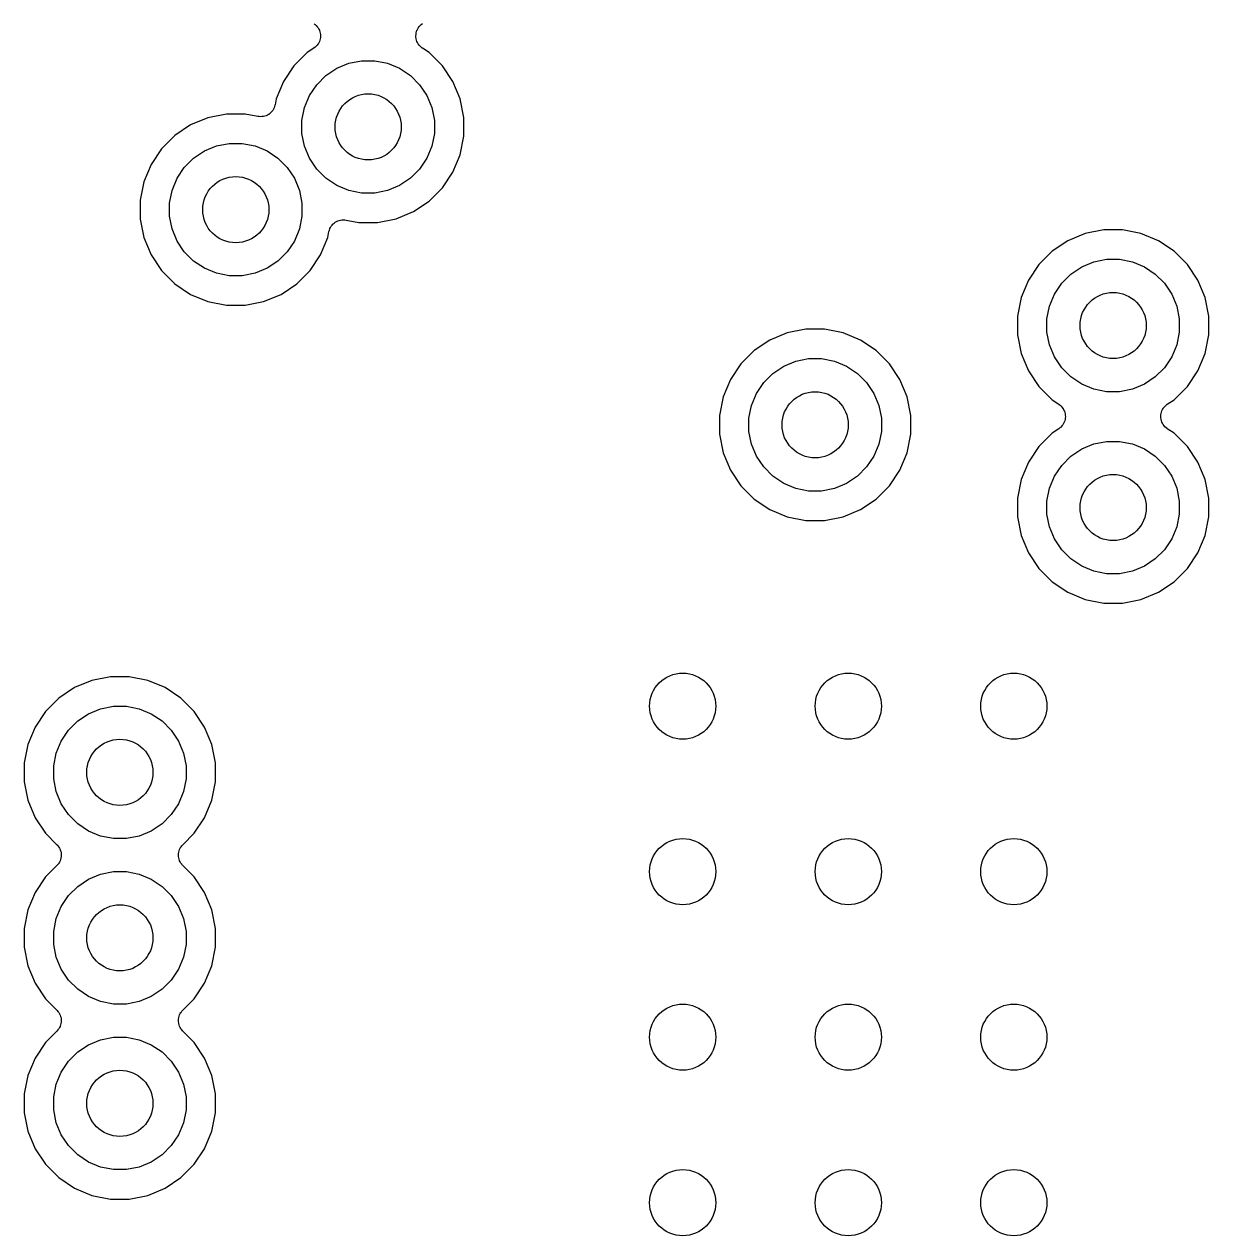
# Model space of a CAD drawing. Extents: x 1.98 to 5.9, y -3.93 to -1.98.
# Drawn here: x 4.5599 to 4.8416, y -2.7008 to -2.4126 of the extents above; entities that cross this region are included whole.
import ezdxf

# ---------------------------------------------------------------- set-up
doc = ezdxf.new("R2010")
doc.units = 0
doc.header["$MEASUREMENT"] = 0
doc.layers.add('BLACK', color=7, linetype='CONTINUOUS')

msp = doc.modelspace()

# ---------------------------------------------------------------- linework, layer by layer
at = {"layer": 'BLACK', "linetype": 'CONTINUOUS'}
for p, q in [((4.62888, -2.41247), (4.62912, -2.41268)), ((4.62912, -2.41268), (4.62939, -2.4129)), ((4.62939, -2.4129), (4.62939, -2.41291)), ((4.62939, -2.41291), (4.6294, -2.41291)), ((4.6294, -2.41291), (4.6296, -2.41317)), ((4.6296, -2.41317), (4.62982, -2.41343)), ((4.62982, -2.41343), (4.62982, -2.41344)), ((4.62982, -2.41344), (4.62983, -2.41345)), ((4.62983, -2.41345), (4.62998, -2.41374)), ((4.62998, -2.41374), (4.63014, -2.41403)), ((4.63014, -2.41403), (4.63014, -2.41404)), ((4.63014, -2.41404), (4.63014, -2.41405)), ((4.63014, -2.41405), (4.63024, -2.41437)), ((4.63024, -2.41437), (4.63033, -2.41469)), ((4.63033, -2.41469), (4.63033, -2.4147)), ((4.63033, -2.4147), (4.63033, -2.41471)), ((4.63033, -2.41471), (4.63036, -2.41504)), ((4.63036, -2.41504), (4.63039, -2.41537)), ((4.65307, -2.41532), (4.65311, -2.41499)), ((4.65311, -2.41499), (4.65314, -2.41466)), ((4.65314, -2.41464), (4.65324, -2.41433)), ((4.65314, -2.41465), (4.65314, -2.41464)), ((4.65314, -2.41466), (4.65314, -2.41465)), ((4.65324, -2.41433), (4.65334, -2.41401)), ((4.65334, -2.41401), (4.65335, -2.414)), ((4.65335, -2.41399), (4.65351, -2.4137)), ((4.65335, -2.414), (4.65335, -2.41399)), ((4.65351, -2.4137), (4.65366, -2.4134)), ((4.65366, -2.4134), (4.65367, -2.4134)), ((4.65367, -2.41339), (4.65389, -2.41313)), ((4.65367, -2.4134), (4.65367, -2.41339)), ((4.65389, -2.41313), (4.6541, -2.41288)), ((4.6541, -2.41288), (4.65411, -2.41287)), ((4.65411, -2.41286), (4.65437, -2.41266)), ((4.65411, -2.41287), (4.65411, -2.41286)), ((4.65437, -2.41266), (4.65463, -2.41244)), ((4.62935, -2.41784), (4.62909, -2.41806)), ((4.62936, -2.41784), (4.62935, -2.41784)), ((4.62937, -2.41783), (4.62936, -2.41784)), ((4.62958, -2.41758), (4.62937, -2.41783)), ((4.62979, -2.41732), (4.62958, -2.41758)), ((4.6298, -2.4173), (4.62979, -2.41731)), ((4.62979, -2.41731), (4.62979, -2.41732)), ((4.62996, -2.41701), (4.6298, -2.4173)), ((4.63012, -2.41672), (4.62996, -2.41701)), ((4.63022, -2.41639), (4.63012, -2.4167)), ((4.63012, -2.4167), (4.63012, -2.41671)), ((4.63012, -2.41671), (4.63012, -2.41672)), ((4.63032, -2.41607), (4.63022, -2.41639)), ((4.63036, -2.41572), (4.63032, -2.41605)), ((4.63032, -2.41605), (4.63032, -2.41606)), ((4.63032, -2.41606), (4.63032, -2.41607)), ((4.63039, -2.41539), (4.63036, -2.41572)), ((4.63039, -2.41537), (4.63039, -2.41538)), ((4.63039, -2.41538), (4.63039, -2.41539)), ((4.65307, -2.41533), (4.65307, -2.41532)), ((4.65307, -2.41534), (4.65307, -2.41533)), ((4.6531, -2.41567), (4.65307, -2.41534)), ((4.65313, -2.416), (4.6531, -2.41567)), ((4.65313, -2.41601), (4.65313, -2.416)), ((4.65313, -2.41602), (4.65313, -2.41601)), ((4.65323, -2.41634), (4.65313, -2.41602)), ((4.65332, -2.41666), (4.65323, -2.41634)), ((4.65333, -2.41667), (4.65332, -2.41666)), ((4.65348, -2.41697), (4.65333, -2.41667)), ((4.65333, -2.41667), (4.65333, -2.41667)), ((4.65364, -2.41726), (4.65348, -2.41697)), ((4.65364, -2.41727), (4.65364, -2.41726)), ((4.65365, -2.41728), (4.65364, -2.41727)), ((4.65386, -2.41754), (4.65365, -2.41728)), ((4.65406, -2.4178), (4.65386, -2.41754)), ((4.65407, -2.4178), (4.65406, -2.4178)), ((4.65408, -2.41781), (4.65407, -2.4178)), ((4.65433, -2.41802), (4.65408, -2.41781)), ((4.62723, -2.41934), (4.62406, -2.42251)), ((4.62884, -2.41826), (4.62723, -2.41934)), ((4.62909, -2.41806), (4.62884, -2.41826)), ((4.65459, -2.41824), (4.65433, -2.41802)), ((4.6546, -2.41825), (4.65459, -2.41824)), ((4.65463, -2.41826), (4.6546, -2.41825)), ((4.6546, -2.41825), (4.6546, -2.41825)), ((4.6546, -2.41825), (4.6546, -2.41825)), ((4.65623, -2.41934), (4.65463, -2.41826)), ((4.6594, -2.42251), (4.65623, -2.41934)), ((4.62406, -2.42251), (4.62157, -2.42623)), ((4.63169, -2.42478), (4.63427, -2.42305)), ((4.63427, -2.42305), (4.63714, -2.42187)), ((4.63714, -2.42187), (4.64018, -2.42126)), ((4.64018, -2.42126), (4.64328, -2.42126)), ((4.64328, -2.42126), (4.64633, -2.42187)), ((4.64633, -2.42187), (4.64919, -2.42305)), ((4.64919, -2.42305), (4.65177, -2.42478)), ((4.66189, -2.42623), (4.6594, -2.42251)), ((4.62157, -2.42623), (4.61986, -2.43037)), ((4.6295, -2.42697), (4.63169, -2.42478)), ((4.65177, -2.42478), (4.65396, -2.42697)), ((4.66361, -2.43037), (4.66189, -2.42623)), ((4.62778, -2.42955), (4.6295, -2.42697)), ((4.65396, -2.42697), (4.65569, -2.42955)), ((4.61947, -2.43215), (4.61937, -2.43246)), ((4.61957, -2.43184), (4.61947, -2.43215)), ((4.61958, -2.43179), (4.61957, -2.43181)), ((4.61957, -2.43181), (4.61957, -2.43181)), ((4.61957, -2.43181), (4.61957, -2.43181)), ((4.61957, -2.43181), (4.61957, -2.43184)), ((4.61986, -2.43037), (4.61958, -2.43179)), ((4.62659, -2.43241), (4.62778, -2.42955)), ((4.65569, -2.42955), (4.65688, -2.43241)), ((4.66448, -2.43477), (4.66361, -2.43037)), ((4.6036, -2.43482), (4.59946, -2.43653)), ((4.608, -2.43394), (4.6036, -2.43482)), ((4.61248, -2.43394), (4.608, -2.43394)), ((4.61546, -2.43454), (4.61248, -2.43394)), ((4.61579, -2.43457), (4.61546, -2.43454)), ((4.61612, -2.43461), (4.61579, -2.43457)), ((4.61613, -2.4346), (4.61612, -2.43461)), ((4.61614, -2.43461), (4.61613, -2.4346)), ((4.61647, -2.43457), (4.61614, -2.43461)), ((4.6168, -2.43454), (4.61647, -2.43457)), ((4.61681, -2.43454), (4.6168, -2.43454)), ((4.61682, -2.43454), (4.61681, -2.43454)), ((4.61714, -2.43444), (4.61682, -2.43454)), ((4.61745, -2.43435), (4.61714, -2.43444)), ((4.61746, -2.43435), (4.61745, -2.43435)), ((4.61747, -2.43434), (4.61746, -2.43435)), ((4.61777, -2.43419), (4.61747, -2.43434)), ((4.61806, -2.43404), (4.61777, -2.43419)), ((4.61807, -2.43403), (4.61806, -2.43404)), ((4.61808, -2.43402), (4.61807, -2.43403)), ((4.61833, -2.43382), (4.61808, -2.43402)), ((4.61859, -2.43361), (4.61833, -2.43382)), ((4.6186, -2.4336), (4.61859, -2.43361)), ((4.61861, -2.43359), (4.6186, -2.4336)), ((4.61882, -2.43334), (4.61861, -2.43359)), ((4.61903, -2.43309), (4.61882, -2.43334)), ((4.61904, -2.43307), (4.61903, -2.43309)), ((4.6192, -2.43278), (4.61904, -2.43307)), ((4.61904, -2.43307), (4.61904, -2.43307)), ((4.61936, -2.43249), (4.6192, -2.43278)), ((4.61937, -2.43246), (4.61936, -2.43248)), ((4.61936, -2.43248), (4.61936, -2.43249)), ((4.62598, -2.43546), (4.62659, -2.43241)), ((4.65688, -2.43241), (4.65748, -2.43546)), ((4.66448, -2.43925), (4.66448, -2.43477)), ((4.59946, -2.43653), (4.59574, -2.43902)), ((4.62598, -2.43856), (4.62598, -2.43546)), ((4.65748, -2.43546), (4.65748, -2.43856)), ((4.59574, -2.43902), (4.59257, -2.44219)), ((4.60564, -2.44155), (4.60869, -2.44094)), ((4.60869, -2.44094), (4.61179, -2.44094)), ((4.61179, -2.44094), (4.61483, -2.44155)), ((4.62659, -2.4416), (4.62598, -2.43856)), ((4.65748, -2.43856), (4.65688, -2.4416)), ((4.66361, -2.44364), (4.66448, -2.43925)), ((4.59257, -2.44219), (4.59008, -2.44592)), ((4.6002, -2.44446), (4.60278, -2.44274)), ((4.60278, -2.44274), (4.60564, -2.44155)), ((4.61483, -2.44155), (4.6177, -2.44274)), ((4.6177, -2.44274), (4.62027, -2.44446)), ((4.62778, -2.44447), (4.62659, -2.4416)), ((4.65688, -2.4416), (4.65569, -2.44447)), ((4.66189, -2.44778), (4.66361, -2.44364)), ((4.59008, -2.44592), (4.58836, -2.45006)), ((4.59628, -2.44923), (4.598, -2.44665)), ((4.598, -2.44665), (4.6002, -2.44446)), ((4.62027, -2.44446), (4.62247, -2.44665)), ((4.62247, -2.44665), (4.62419, -2.44923)), ((4.6295, -2.44705), (4.62778, -2.44447)), ((4.65569, -2.44447), (4.65396, -2.44705)), ((4.59509, -2.4521), (4.59628, -2.44923)), ((4.62419, -2.44923), (4.62538, -2.4521)), ((4.63169, -2.44924), (4.6295, -2.44705)), ((4.63427, -2.45096), (4.63169, -2.44924)), ((4.65177, -2.44924), (4.64919, -2.45096)), ((4.65396, -2.44705), (4.65177, -2.44924)), ((4.6594, -2.45151), (4.66189, -2.44778)), ((4.58836, -2.45006), (4.58749, -2.45445)), ((4.59449, -2.45514), (4.59509, -2.4521)), ((4.62538, -2.4521), (4.62598, -2.45514)), ((4.63714, -2.45215), (4.63427, -2.45096)), ((4.64018, -2.45276), (4.63714, -2.45215)), ((4.64633, -2.45215), (4.64328, -2.45276)), ((4.64919, -2.45096), (4.64633, -2.45215)), ((4.65623, -2.45468), (4.6594, -2.45151)), ((4.58749, -2.45445), (4.58749, -2.45893)), ((4.59449, -2.45824), (4.59449, -2.45514)), ((4.62598, -2.45514), (4.62598, -2.45824)), ((4.64328, -2.45276), (4.64018, -2.45276)), ((4.65251, -2.45717), (4.65623, -2.45468)), ((4.59509, -2.46129), (4.59449, -2.45824)), ((4.62598, -2.45824), (4.62538, -2.46129)), ((4.64837, -2.45888), (4.65251, -2.45717)), ((4.58749, -2.45893), (4.58836, -2.46333)), ((4.63261, -2.46121), (4.63277, -2.46092)), ((4.63261, -2.46123), (4.63261, -2.46121)), ((4.63277, -2.46092), (4.63292, -2.46064)), ((4.63292, -2.46064), (4.63293, -2.46063)), ((4.63293, -2.46063), (4.63294, -2.46062)), ((4.63294, -2.46062), (4.63315, -2.46036)), ((4.63315, -2.46036), (4.63336, -2.46011)), ((4.63336, -2.46011), (4.63337, -2.4601)), ((4.63337, -2.4601), (4.63338, -2.46009)), ((4.63338, -2.46009), (4.63364, -2.45988)), ((4.63364, -2.45988), (4.63389, -2.45968)), ((4.63389, -2.45968), (4.6339, -2.45967)), ((4.6339, -2.45967), (4.63391, -2.45966)), ((4.63391, -2.45966), (4.6342, -2.45951)), ((4.6342, -2.45951), (4.63449, -2.45936)), ((4.63449, -2.45936), (4.63451, -2.45935)), ((4.63451, -2.45935), (4.63452, -2.45935)), ((4.63452, -2.45935), (4.63483, -2.45926)), ((4.63483, -2.45926), (4.63515, -2.45916)), ((4.63515, -2.45916), (4.63516, -2.45916)), ((4.63516, -2.45916), (4.63517, -2.45916)), ((4.63517, -2.45916), (4.6355, -2.45913)), ((4.6355, -2.45913), (4.63583, -2.4591)), ((4.63583, -2.4591), (4.63584, -2.4591)), ((4.63584, -2.4591), (4.63585, -2.4591)), ((4.63585, -2.4591), (4.63618, -2.45913)), ((4.63618, -2.45913), (4.63651, -2.45916)), ((4.63651, -2.45916), (4.63949, -2.45976)), ((4.63949, -2.45976), (4.64397, -2.45976)), ((4.64397, -2.45976), (4.64837, -2.45888)), ((4.58836, -2.46333), (4.59008, -2.46747)), ((4.59628, -2.46415), (4.59509, -2.46129)), ((4.62538, -2.46129), (4.62419, -2.46415)), ((4.6304, -2.46747), (4.63211, -2.46333)), ((4.63211, -2.46333), (4.63239, -2.46191)), ((4.63239, -2.46191), (4.6324, -2.46189)), ((4.6324, -2.46186), (4.6325, -2.46155)), ((4.6324, -2.46189), (4.6324, -2.46186)), ((4.6324, -2.46189), (4.6324, -2.46189)), ((4.6324, -2.46189), (4.6324, -2.46189)), ((4.6325, -2.46155), (4.6326, -2.46124)), ((4.6326, -2.46124), (4.63261, -2.46123)), ((4.80812, -2.46409), (4.8044, -2.46658)), ((4.81226, -2.46238), (4.80812, -2.46409)), ((4.81666, -2.4615), (4.81226, -2.46238)), ((4.82114, -2.4615), (4.81666, -2.4615)), ((4.82553, -2.46238), (4.82114, -2.4615)), ((4.82967, -2.46409), (4.82553, -2.46238)), ((4.8334, -2.46658), (4.82967, -2.46409)), ((4.598, -2.46673), (4.59628, -2.46415)), ((4.6002, -2.46893), (4.598, -2.46673)), ((4.62247, -2.46673), (4.62027, -2.46893)), ((4.62419, -2.46415), (4.62247, -2.46673)), ((4.8044, -2.46658), (4.80123, -2.46975)), ((4.83657, -2.46975), (4.8334, -2.46658)), ((4.59008, -2.46747), (4.59257, -2.47119)), ((4.60278, -2.47065), (4.6002, -2.46893)), ((4.62027, -2.46893), (4.6177, -2.47065)), ((4.62791, -2.47119), (4.6304, -2.46747)), ((4.80123, -2.46975), (4.79874, -2.47348)), ((4.81144, -2.4703), (4.8143, -2.46911)), ((4.8143, -2.46911), (4.81735, -2.4685)), ((4.81735, -2.4685), (4.82045, -2.4685)), ((4.82045, -2.4685), (4.82349, -2.46911)), ((4.82349, -2.46911), (4.82636, -2.4703)), ((4.83906, -2.47348), (4.83657, -2.46975)), ((4.59257, -2.47119), (4.59574, -2.47436)), ((4.60564, -2.47184), (4.60278, -2.47065)), ((4.60869, -2.47244), (4.60564, -2.47184)), ((4.61179, -2.47244), (4.60869, -2.47244)), ((4.61483, -2.47184), (4.61179, -2.47244)), ((4.6177, -2.47065), (4.61483, -2.47184)), ((4.62474, -2.47436), (4.62791, -2.47119)), ((4.80667, -2.47421), (4.80886, -2.47202)), ((4.80886, -2.47202), (4.81144, -2.4703)), ((4.82636, -2.4703), (4.82894, -2.47202)), ((4.82894, -2.47202), (4.83113, -2.47421)), ((4.59574, -2.47436), (4.59946, -2.47685)), ((4.62101, -2.47685), (4.62474, -2.47436)), ((4.79874, -2.47348), (4.79702, -2.47762)), ((4.80494, -2.47679), (4.80667, -2.47421)), ((4.83113, -2.47421), (4.83285, -2.47679)), ((4.84077, -2.47762), (4.83906, -2.47348)), ((4.59946, -2.47685), (4.6036, -2.47857)), ((4.61687, -2.47857), (4.62101, -2.47685)), ((4.79702, -2.47762), (4.79615, -2.48201)), ((4.80375, -2.47966), (4.80494, -2.47679)), ((4.83285, -2.47679), (4.83404, -2.47966)), ((4.84165, -2.48201), (4.84077, -2.47762)), ((4.6036, -2.47857), (4.608, -2.47944)), ((4.608, -2.47944), (4.61248, -2.47944)), ((4.61248, -2.47944), (4.61687, -2.47857)), ((4.80315, -2.4827), (4.80375, -2.47966)), ((4.83404, -2.47966), (4.83465, -2.4827)), ((4.79615, -2.48201), (4.79615, -2.48649)), ((4.80315, -2.4858), (4.80315, -2.4827)), ((4.83465, -2.4827), (4.83465, -2.4858)), ((4.84165, -2.48649), (4.84165, -2.48201)), ((4.7414, -2.486), (4.73726, -2.48771)), ((4.74579, -2.48513), (4.7414, -2.486)), ((4.75027, -2.48513), (4.74579, -2.48513)), ((4.75467, -2.486), (4.75027, -2.48513)), ((4.75881, -2.48771), (4.75467, -2.486)), ((4.79615, -2.48649), (4.79702, -2.49089)), ((4.80375, -2.48885), (4.80315, -2.4858)), ((4.83465, -2.4858), (4.83404, -2.48885)), ((4.84077, -2.49089), (4.84165, -2.48649)), ((4.73726, -2.48771), (4.73353, -2.4902)), ((4.76253, -2.4902), (4.75881, -2.48771)), ((4.80494, -2.49171), (4.80375, -2.48885)), ((4.83404, -2.48885), (4.83285, -2.49171)), ((4.73353, -2.4902), (4.73036, -2.49337)), ((4.74057, -2.49392), (4.74344, -2.49273)), ((4.74344, -2.49273), (4.74648, -2.49213)), ((4.74648, -2.49213), (4.74958, -2.49213)), ((4.74958, -2.49213), (4.75263, -2.49273)), ((4.75263, -2.49273), (4.75549, -2.49392)), ((4.7657, -2.49337), (4.76253, -2.4902)), ((4.79702, -2.49089), (4.79874, -2.49503)), ((4.80667, -2.49429), (4.80494, -2.49171)), ((4.83285, -2.49171), (4.83113, -2.49429)), ((4.83906, -2.49503), (4.84077, -2.49089)), ((4.73036, -2.49337), (4.72787, -2.4971)), ((4.7358, -2.49784), (4.73799, -2.49564)), ((4.73799, -2.49564), (4.74057, -2.49392)), ((4.75549, -2.49392), (4.75807, -2.49564)), ((4.75807, -2.49564), (4.76026, -2.49784)), ((4.76819, -2.4971), (4.7657, -2.49337)), ((4.79874, -2.49503), (4.80123, -2.49875)), ((4.80886, -2.49648), (4.80667, -2.49429)), ((4.83113, -2.49429), (4.82894, -2.49648)), ((4.83657, -2.49875), (4.83906, -2.49503)), ((4.72787, -2.4971), (4.72616, -2.50124)), ((4.73408, -2.50041), (4.7358, -2.49784)), ((4.76026, -2.49784), (4.76199, -2.50041)), ((4.76991, -2.50124), (4.76819, -2.4971)), ((4.81144, -2.49821), (4.80886, -2.49648)), ((4.8143, -2.49939), (4.81144, -2.49821)), ((4.82636, -2.49821), (4.82349, -2.49939)), ((4.82894, -2.49648), (4.82636, -2.49821)), ((4.72616, -2.50124), (4.72528, -2.50563)), ((4.73289, -2.50328), (4.73408, -2.50041)), ((4.76199, -2.50041), (4.76317, -2.50328)), ((4.77078, -2.50563), (4.76991, -2.50124)), ((4.80123, -2.49875), (4.8044, -2.50192)), ((4.81735, -2.5), (4.8143, -2.49939)), ((4.82045, -2.5), (4.81735, -2.5)), ((4.82349, -2.49939), (4.82045, -2.5)), ((4.8334, -2.50192), (4.83657, -2.49875)), ((4.73228, -2.50632), (4.73289, -2.50328)), ((4.76317, -2.50328), (4.76378, -2.50632)), ((4.8044, -2.50192), (4.806, -2.503)), ((4.806, -2.503), (4.80603, -2.50301)), ((4.80603, -2.50301), (4.80603, -2.50301)), ((4.80603, -2.50301), (4.80603, -2.50301)), ((4.80603, -2.50301), (4.80604, -2.50302)), ((4.80604, -2.50302), (4.80629, -2.50323)), ((4.80629, -2.50323), (4.80655, -2.50345)), ((4.80655, -2.50345), (4.80656, -2.50346)), ((4.80656, -2.50346), (4.80657, -2.50346)), ((4.80657, -2.50346), (4.80677, -2.50372)), ((4.80677, -2.50372), (4.80698, -2.50398)), ((4.80698, -2.50398), (4.80699, -2.50399)), ((4.80699, -2.50399), (4.80699, -2.504)), ((4.80699, -2.504), (4.80714, -2.50429)), ((4.80714, -2.50429), (4.8073, -2.50459)), ((4.83051, -2.50454), (4.83067, -2.50425)), ((4.83067, -2.50425), (4.83083, -2.50396)), ((4.83083, -2.50396), (4.83084, -2.50395)), ((4.83084, -2.50394), (4.83105, -2.50369)), ((4.83084, -2.50395), (4.83084, -2.50394)), ((4.83105, -2.50369), (4.83126, -2.50343)), ((4.83126, -2.50343), (4.83127, -2.50342)), ((4.83127, -2.50342), (4.83128, -2.50342)), ((4.83128, -2.50342), (4.83153, -2.50321)), ((4.83153, -2.50321), (4.83179, -2.503)), ((4.83179, -2.503), (4.8334, -2.50192)), ((4.72528, -2.50563), (4.72528, -2.51011)), ((4.73228, -2.50943), (4.73228, -2.50632)), ((4.76378, -2.50632), (4.76378, -2.50943)), ((4.77078, -2.51011), (4.77078, -2.50563)), ((4.80728, -2.50727), (4.80712, -2.50756)), ((4.80729, -2.50725), (4.80728, -2.50726)), ((4.80728, -2.50726), (4.80728, -2.50727)), ((4.80739, -2.50694), (4.80729, -2.50725)), ((4.8073, -2.50459), (4.8073, -2.50459)), ((4.8073, -2.50459), (4.80731, -2.5046)), ((4.80731, -2.5046), (4.8074, -2.50492)), ((4.80749, -2.50662), (4.80739, -2.50694)), ((4.8074, -2.50492), (4.8075, -2.50524)), ((4.80752, -2.50627), (4.80749, -2.5066)), ((4.80749, -2.5066), (4.80749, -2.50661)), ((4.80749, -2.50661), (4.80749, -2.50662)), ((4.8075, -2.50524), (4.8075, -2.50525)), ((4.8075, -2.50525), (4.8075, -2.50526)), ((4.8075, -2.50526), (4.80753, -2.50559)), ((4.80756, -2.50594), (4.80752, -2.50627)), ((4.80753, -2.50559), (4.80756, -2.50592)), ((4.80756, -2.50592), (4.80756, -2.50593)), ((4.80756, -2.50593), (4.80756, -2.50594)), ((4.83024, -2.50587), (4.83027, -2.50554)), ((4.83024, -2.50588), (4.83024, -2.50587)), ((4.83024, -2.50589), (4.83024, -2.50588)), ((4.83027, -2.50622), (4.83024, -2.50589)), ((4.83027, -2.50554), (4.83031, -2.50521)), ((4.8303, -2.50655), (4.83027, -2.50622)), ((4.8303, -2.50656), (4.8303, -2.50655)), ((4.8303, -2.50657), (4.8303, -2.50656)), ((4.83039, -2.50689), (4.8303, -2.50657)), ((4.83031, -2.50519), (4.83041, -2.50488)), ((4.83031, -2.5052), (4.83031, -2.50519)), ((4.83031, -2.50521), (4.83031, -2.5052)), ((4.83049, -2.50721), (4.83039, -2.50689)), ((4.83041, -2.50488), (4.83051, -2.50456)), ((4.83049, -2.50722), (4.83049, -2.50721)), ((4.83049, -2.50723), (4.83049, -2.50722)), ((4.83065, -2.50752), (4.83049, -2.50723)), ((4.83051, -2.50455), (4.83051, -2.50454)), ((4.83051, -2.50456), (4.83051, -2.50455)), ((4.72528, -2.51011), (4.72616, -2.51451)), ((4.73289, -2.51247), (4.73228, -2.50943)), ((4.76378, -2.50943), (4.76317, -2.51247)), ((4.76991, -2.51451), (4.77078, -2.51011)), ((4.8044, -2.50989), (4.80123, -2.51306)), ((4.806, -2.50882), (4.8044, -2.50989)), ((4.80626, -2.50861), (4.806, -2.50882)), ((4.80652, -2.5084), (4.80626, -2.50861)), ((4.80653, -2.50838), (4.80652, -2.50839)), ((4.80652, -2.50839), (4.80652, -2.5084)), ((4.80674, -2.50813), (4.80653, -2.50838)), ((4.80696, -2.50787), (4.80674, -2.50813)), ((4.80697, -2.50786), (4.80696, -2.50786)), ((4.80696, -2.50786), (4.80696, -2.50787)), ((4.80712, -2.50756), (4.80697, -2.50786)), ((4.8308, -2.50781), (4.83065, -2.50752)), ((4.83081, -2.50782), (4.8308, -2.50781)), ((4.83081, -2.50783), (4.83081, -2.50782)), ((4.83102, -2.50809), (4.83081, -2.50783)), ((4.83123, -2.50835), (4.83102, -2.50809)), ((4.83124, -2.50835), (4.83123, -2.50835)), ((4.83124, -2.50836), (4.83124, -2.50835)), ((4.8315, -2.50857), (4.83124, -2.50836)), ((4.83175, -2.50879), (4.8315, -2.50857)), ((4.83177, -2.5088), (4.83175, -2.50879)), ((4.83179, -2.50882), (4.83177, -2.5088)), ((4.83177, -2.5088), (4.83177, -2.5088)), ((4.83177, -2.5088), (4.83177, -2.5088)), ((4.8334, -2.50989), (4.83179, -2.50882)), ((4.83657, -2.51306), (4.8334, -2.50989)), ((4.73408, -2.51533), (4.73289, -2.51247)), ((4.76317, -2.51247), (4.76199, -2.51533)), ((4.80123, -2.51306), (4.79874, -2.51678)), ((4.81144, -2.5136), (4.8143, -2.51242)), ((4.8143, -2.51242), (4.81735, -2.51181)), ((4.81735, -2.51181), (4.82045, -2.51181)), ((4.82045, -2.51181), (4.82349, -2.51242)), ((4.82349, -2.51242), (4.82636, -2.5136)), ((4.83906, -2.51678), (4.83657, -2.51306)), ((4.72616, -2.51451), (4.72787, -2.51865)), ((4.7358, -2.51791), (4.73408, -2.51533)), ((4.76199, -2.51533), (4.76026, -2.51791)), ((4.76819, -2.51865), (4.76991, -2.51451)), ((4.80667, -2.51752), (4.80886, -2.51533)), ((4.80886, -2.51533), (4.81144, -2.5136)), ((4.82636, -2.5136), (4.82894, -2.51533)), ((4.82894, -2.51533), (4.83113, -2.51752)), ((4.72787, -2.51865), (4.73036, -2.52238)), ((4.73799, -2.52011), (4.7358, -2.51791)), ((4.76026, -2.51791), (4.75807, -2.52011)), ((4.7657, -2.52238), (4.76819, -2.51865)), ((4.79874, -2.51678), (4.79702, -2.52092)), ((4.80494, -2.5201), (4.80667, -2.51752)), ((4.83113, -2.51752), (4.83285, -2.5201)), ((4.84077, -2.52092), (4.83906, -2.51678)), ((4.74057, -2.52183), (4.73799, -2.52011)), ((4.75807, -2.52011), (4.75549, -2.52183)), ((4.79702, -2.52092), (4.79615, -2.52532)), ((4.80375, -2.52297), (4.80494, -2.5201)), ((4.83285, -2.5201), (4.83404, -2.52297)), ((4.84165, -2.52532), (4.84077, -2.52092)), ((4.73036, -2.52238), (4.73353, -2.52554)), ((4.74344, -2.52302), (4.74057, -2.52183)), ((4.74648, -2.52362), (4.74344, -2.52302)), ((4.74958, -2.52362), (4.74648, -2.52362)), ((4.75263, -2.52302), (4.74958, -2.52362)), ((4.75549, -2.52183), (4.75263, -2.52302)), ((4.76253, -2.52554), (4.7657, -2.52238)), ((4.80315, -2.52601), (4.80375, -2.52297)), ((4.83404, -2.52297), (4.83465, -2.52601)), ((4.73353, -2.52554), (4.73726, -2.52803)), ((4.75881, -2.52803), (4.76253, -2.52554)), ((4.79615, -2.52532), (4.79615, -2.5298)), ((4.80315, -2.52911), (4.80315, -2.52601)), ((4.83465, -2.52601), (4.83465, -2.52911)), ((4.84165, -2.5298), (4.84165, -2.52532)), ((4.73726, -2.52803), (4.7414, -2.52975)), ((4.7414, -2.52975), (4.74579, -2.53062)), ((4.75027, -2.53062), (4.75467, -2.52975)), ((4.75467, -2.52975), (4.75881, -2.52803)), ((4.79615, -2.5298), (4.79702, -2.53419)), ((4.80375, -2.53215), (4.80315, -2.52911)), ((4.83465, -2.52911), (4.83404, -2.53215)), ((4.84077, -2.53419), (4.84165, -2.5298)), ((4.74579, -2.53062), (4.75027, -2.53062)), ((4.80494, -2.53502), (4.80375, -2.53215)), ((4.83404, -2.53215), (4.83285, -2.53502)), ((4.79702, -2.53419), (4.79874, -2.53833)), ((4.80667, -2.5376), (4.80494, -2.53502)), ((4.83285, -2.53502), (4.83113, -2.5376)), ((4.83906, -2.53833), (4.84077, -2.53419)), ((4.79874, -2.53833), (4.80123, -2.54206)), ((4.80886, -2.53979), (4.80667, -2.5376)), ((4.83113, -2.5376), (4.82894, -2.53979)), ((4.83657, -2.54206), (4.83906, -2.53833)), ((4.81144, -2.54151), (4.80886, -2.53979)), ((4.8143, -2.5427), (4.81144, -2.54151)), ((4.82636, -2.54151), (4.82349, -2.5427)), ((4.82894, -2.53979), (4.82636, -2.54151)), ((4.80123, -2.54206), (4.8044, -2.54523)), ((4.81735, -2.54331), (4.8143, -2.5427)), ((4.82045, -2.54331), (4.81735, -2.54331)), ((4.82349, -2.5427), (4.82045, -2.54331)), ((4.8334, -2.54523), (4.83657, -2.54206)), ((4.8044, -2.54523), (4.80812, -2.54772)), ((4.82967, -2.54772), (4.8334, -2.54523)), ((4.80812, -2.54772), (4.81226, -2.54943)), ((4.81226, -2.54943), (4.81666, -2.55031)), ((4.81666, -2.55031), (4.82114, -2.55031)), ((4.82114, -2.55031), (4.82553, -2.54943)), ((4.82553, -2.54943), (4.82967, -2.54772)), ((4.58044, -2.5678), (4.57604, -2.56868)), ((4.58492, -2.5678), (4.58044, -2.5678)), ((4.58931, -2.56868), (4.58492, -2.5678)), ((4.5719, -2.57039), (4.56818, -2.57288)), ((4.57604, -2.56868), (4.5719, -2.57039)), ((4.59345, -2.57039), (4.58931, -2.56868)), ((4.59718, -2.57288), (4.59345, -2.57039)), ((4.56818, -2.57288), (4.56501, -2.57605)), ((4.60035, -2.57605), (4.59718, -2.57288)), ((4.56501, -2.57605), (4.56252, -2.57978)), ((4.57522, -2.5766), (4.57808, -2.57541)), ((4.57808, -2.57541), (4.58113, -2.5748)), ((4.58113, -2.5748), (4.58423, -2.5748)), ((4.58423, -2.5748), (4.58727, -2.57541)), ((4.58727, -2.57541), (4.59014, -2.5766)), ((4.60284, -2.57978), (4.60035, -2.57605)), ((4.57044, -2.58051), (4.57264, -2.57832)), ((4.57264, -2.57832), (4.57522, -2.5766)), ((4.59014, -2.5766), (4.59272, -2.57832)), ((4.59272, -2.57832), (4.59491, -2.58051)), ((4.56252, -2.57978), (4.5608, -2.58392)), ((4.56872, -2.58309), (4.57044, -2.58051)), ((4.59491, -2.58051), (4.59663, -2.58309)), ((4.60455, -2.58392), (4.60284, -2.57978)), ((4.5608, -2.58392), (4.55993, -2.58831)), ((4.56753, -2.58596), (4.56872, -2.58309)), ((4.59663, -2.58309), (4.59782, -2.58596)), ((4.60543, -2.58831), (4.60455, -2.58392)), ((4.56693, -2.589), (4.56753, -2.58596)), ((4.59782, -2.58596), (4.59843, -2.589)), ((4.55993, -2.58831), (4.55993, -2.59279)), ((4.56693, -2.5921), (4.56693, -2.589)), ((4.59843, -2.589), (4.59843, -2.5921)), ((4.60543, -2.59279), (4.60543, -2.58831)), ((4.55993, -2.59279), (4.5608, -2.59719)), ((4.56753, -2.59514), (4.56693, -2.5921)), ((4.59843, -2.5921), (4.59782, -2.59514)), ((4.60455, -2.59719), (4.60543, -2.59279)), ((4.56872, -2.59801), (4.56753, -2.59514)), ((4.59782, -2.59514), (4.59663, -2.59801)), ((4.5608, -2.59719), (4.56252, -2.60133)), ((4.57044, -2.60059), (4.56872, -2.59801)), ((4.59663, -2.59801), (4.59491, -2.60059)), ((4.60284, -2.60133), (4.60455, -2.59719)), ((4.56252, -2.60133), (4.56501, -2.60505)), ((4.57264, -2.60278), (4.57044, -2.60059)), ((4.59491, -2.60059), (4.59272, -2.60278)), ((4.60035, -2.60505), (4.60284, -2.60133)), ((4.56501, -2.60505), (4.56772, -2.60776)), ((4.57522, -2.60451), (4.57264, -2.60278)), ((4.57808, -2.60569), (4.57522, -2.60451)), ((4.59014, -2.60451), (4.58727, -2.60569)), ((4.59272, -2.60278), (4.59014, -2.60451)), ((4.59764, -2.60776), (4.60035, -2.60505)), ((4.56772, -2.60776), (4.56773, -2.60778)), ((4.56773, -2.60778), (4.56773, -2.60778)), ((4.56773, -2.60778), (4.56773, -2.60778)), ((4.56773, -2.60778), (4.56775, -2.6078)), ((4.56775, -2.6078), (4.56796, -2.60805)), ((4.56796, -2.60805), (4.56816, -2.60831)), ((4.58113, -2.6063), (4.57808, -2.60569)), ((4.58423, -2.6063), (4.58113, -2.6063)), ((4.58727, -2.60569), (4.58423, -2.6063)), ((4.59722, -2.60827), (4.59743, -2.60802)), ((4.59743, -2.60802), (4.59764, -2.60776)), ((4.56816, -2.60831), (4.56817, -2.60832)), ((4.56817, -2.60832), (4.56818, -2.60833)), ((4.56818, -2.60833), (4.56833, -2.60862)), ((4.56833, -2.60862), (4.56848, -2.60891)), ((4.56848, -2.60891), (4.56849, -2.60893)), ((4.56849, -2.60893), (4.56849, -2.60894)), ((4.56849, -2.60894), (4.56858, -2.60925)), ((4.56867, -2.61095), (4.56857, -2.61127)), ((4.56858, -2.60925), (4.56868, -2.60957)), ((4.56871, -2.6106), (4.56867, -2.61093)), ((4.56867, -2.61093), (4.56867, -2.61094)), ((4.56867, -2.61094), (4.56867, -2.61095)), ((4.56868, -2.60957), (4.56868, -2.60958)), ((4.56868, -2.60958), (4.56868, -2.60959)), ((4.56868, -2.60959), (4.56871, -2.60992)), ((4.56871, -2.60992), (4.56874, -2.61025)), ((4.56874, -2.61027), (4.56871, -2.6106)), ((4.56874, -2.61025), (4.56874, -2.61026)), ((4.56874, -2.61026), (4.56874, -2.61027)), ((4.59661, -2.6102), (4.59665, -2.60988)), ((4.59661, -2.61021), (4.59661, -2.6102)), ((4.59661, -2.61022), (4.59661, -2.61021)), ((4.59664, -2.61055), (4.59661, -2.61022)), ((4.59667, -2.61088), (4.59664, -2.61055)), ((4.59665, -2.60988), (4.59668, -2.60954)), ((4.59668, -2.61089), (4.59667, -2.61088)), ((4.59668, -2.60954), (4.59669, -2.60953)), ((4.59668, -2.6109), (4.59668, -2.61089)), ((4.59677, -2.61122), (4.59668, -2.6109)), ((4.59669, -2.60952), (4.59678, -2.60921)), ((4.59669, -2.60953), (4.59669, -2.60952)), ((4.59678, -2.60921), (4.59688, -2.60889)), ((4.59688, -2.60889), (4.59689, -2.60888)), ((4.59689, -2.60887), (4.59705, -2.60858)), ((4.59689, -2.60888), (4.59689, -2.60887)), ((4.59705, -2.60858), (4.5972, -2.60829)), ((4.5972, -2.60829), (4.59721, -2.60828)), ((4.59721, -2.60828), (4.59722, -2.60827)), ((4.56772, -2.61271), (4.56501, -2.61542)), ((4.56793, -2.61245), (4.56772, -2.61271)), ((4.56814, -2.6122), (4.56793, -2.61245)), ((4.56815, -2.61218), (4.56814, -2.61219)), ((4.56814, -2.61219), (4.56814, -2.6122)), ((4.56831, -2.61189), (4.56815, -2.61218)), ((4.56846, -2.6116), (4.56831, -2.61189)), ((4.56847, -2.61159), (4.56846, -2.6116)), ((4.56857, -2.61127), (4.56847, -2.61158)), ((4.56847, -2.61158), (4.56847, -2.61159)), ((4.59686, -2.61154), (4.59677, -2.61122)), ((4.59687, -2.61155), (4.59686, -2.61154)), ((4.59687, -2.61156), (4.59687, -2.61155)), ((4.59703, -2.61185), (4.59687, -2.61156)), ((4.59718, -2.61214), (4.59703, -2.61185)), ((4.59718, -2.61215), (4.59718, -2.61214)), ((4.59719, -2.61216), (4.59718, -2.61215)), ((4.5974, -2.61242), (4.59719, -2.61216)), ((4.5976, -2.61268), (4.5974, -2.61242)), ((4.59762, -2.61269), (4.5976, -2.61268)), ((4.59764, -2.61271), (4.59762, -2.61269)), ((4.59762, -2.61269), (4.59762, -2.61269)), ((4.59762, -2.61269), (4.59762, -2.61269)), ((4.60035, -2.61542), (4.59764, -2.61271)), ((4.56501, -2.61542), (4.56252, -2.61915)), ((4.57264, -2.61769), (4.57522, -2.61597)), ((4.57522, -2.61597), (4.57808, -2.61478)), ((4.57808, -2.61478), (4.58113, -2.61417)), ((4.58113, -2.61417), (4.58423, -2.61417)), ((4.58423, -2.61417), (4.58727, -2.61478)), ((4.58727, -2.61478), (4.59014, -2.61597)), ((4.59014, -2.61597), (4.59272, -2.61769)), ((4.60284, -2.61915), (4.60035, -2.61542)), ((4.56252, -2.61915), (4.5608, -2.62329)), ((4.57044, -2.61988), (4.57264, -2.61769)), ((4.59272, -2.61769), (4.59491, -2.61988)), ((4.60455, -2.62329), (4.60284, -2.61915)), ((4.56753, -2.62533), (4.56872, -2.62246)), ((4.56872, -2.62246), (4.57044, -2.61988)), ((4.59491, -2.61988), (4.59663, -2.62246)), ((4.59663, -2.62246), (4.59782, -2.62533)), ((4.5608, -2.62329), (4.55993, -2.62768)), ((4.56693, -2.62837), (4.56753, -2.62533)), ((4.59782, -2.62533), (4.59843, -2.62837)), ((4.60543, -2.62768), (4.60455, -2.62329)), ((4.55993, -2.62768), (4.55993, -2.63216)), ((4.56693, -2.63147), (4.56693, -2.62837)), ((4.59843, -2.62837), (4.59843, -2.63147)), ((4.60543, -2.63216), (4.60543, -2.62768)), ((4.55993, -2.63216), (4.5608, -2.63656)), ((4.56753, -2.63451), (4.56693, -2.63147)), ((4.59843, -2.63147), (4.59782, -2.63451)), ((4.60455, -2.63656), (4.60543, -2.63216)), ((4.5608, -2.63656), (4.56252, -2.6407)), ((4.56872, -2.63738), (4.56753, -2.63451)), ((4.59782, -2.63451), (4.59663, -2.63738)), ((4.60284, -2.6407), (4.60455, -2.63656)), ((4.57044, -2.63996), (4.56872, -2.63738)), ((4.59663, -2.63738), (4.59491, -2.63996)), ((4.56252, -2.6407), (4.56501, -2.64442)), ((4.57264, -2.64215), (4.57044, -2.63996)), ((4.57522, -2.64388), (4.57264, -2.64215)), ((4.59272, -2.64215), (4.59014, -2.64388)), ((4.59491, -2.63996), (4.59272, -2.64215)), ((4.60035, -2.64442), (4.60284, -2.6407)), ((4.56501, -2.64442), (4.56772, -2.64713)), ((4.57808, -2.64506), (4.57522, -2.64388)), ((4.58113, -2.64567), (4.57808, -2.64506)), ((4.58727, -2.64506), (4.58423, -2.64567)), ((4.59014, -2.64388), (4.58727, -2.64506)), ((4.59764, -2.64713), (4.60035, -2.64442)), ((4.56772, -2.64713), (4.56773, -2.64715)), ((4.56773, -2.64715), (4.56773, -2.64715)), ((4.56773, -2.64715), (4.56773, -2.64715)), ((4.56773, -2.64715), (4.56775, -2.64717)), ((4.56775, -2.64717), (4.56796, -2.64742)), ((4.56796, -2.64742), (4.56816, -2.64768)), ((4.56816, -2.64768), (4.56817, -2.64769)), ((4.56817, -2.64769), (4.56818, -2.6477)), ((4.56818, -2.6477), (4.56833, -2.64799)), ((4.56833, -2.64799), (4.56848, -2.64828)), ((4.56848, -2.64828), (4.56849, -2.6483)), ((4.56849, -2.6483), (4.56849, -2.64831)), ((4.56849, -2.64831), (4.56858, -2.64862)), ((4.58423, -2.64567), (4.58113, -2.64567)), ((4.59678, -2.64858), (4.59688, -2.64826)), ((4.59688, -2.64826), (4.59689, -2.64825)), ((4.59689, -2.64824), (4.59705, -2.64795)), ((4.59689, -2.64825), (4.59689, -2.64824)), ((4.59705, -2.64795), (4.5972, -2.64766)), ((4.5972, -2.64766), (4.59721, -2.64765)), ((4.59721, -2.64765), (4.59722, -2.64764)), ((4.59722, -2.64764), (4.59743, -2.64739)), ((4.59743, -2.64739), (4.59764, -2.64713)), ((4.56831, -2.65126), (4.56815, -2.65155)), ((4.56846, -2.65097), (4.56831, -2.65126)), ((4.56847, -2.65096), (4.56846, -2.65097)), ((4.56857, -2.65064), (4.56847, -2.65095)), ((4.56847, -2.65095), (4.56847, -2.65096)), ((4.56867, -2.65032), (4.56857, -2.65064)), ((4.56858, -2.64862), (4.56868, -2.64894)), ((4.56871, -2.64997), (4.56867, -2.6503)), ((4.56867, -2.6503), (4.56867, -2.65031)), ((4.56867, -2.65031), (4.56867, -2.65032)), ((4.56868, -2.64894), (4.56868, -2.64895)), ((4.56868, -2.64895), (4.56868, -2.64896)), ((4.56868, -2.64896), (4.56871, -2.64929)), ((4.56871, -2.64929), (4.56874, -2.64962)), ((4.56874, -2.64964), (4.56871, -2.64997)), ((4.56874, -2.64962), (4.56874, -2.64963)), ((4.56874, -2.64963), (4.56874, -2.64964)), ((4.59661, -2.64957), (4.59665, -2.64925)), ((4.59661, -2.64958), (4.59661, -2.64957)), ((4.59661, -2.64959), (4.59661, -2.64958)), ((4.59664, -2.64992), (4.59661, -2.64959)), ((4.59667, -2.65025), (4.59664, -2.64992)), ((4.59665, -2.64925), (4.59668, -2.64891)), ((4.59668, -2.65026), (4.59667, -2.65025)), ((4.59668, -2.64891), (4.59669, -2.6489)), ((4.59668, -2.65027), (4.59668, -2.65026)), ((4.59677, -2.65059), (4.59668, -2.65027)), ((4.59669, -2.64889), (4.59678, -2.64858)), ((4.59669, -2.6489), (4.59669, -2.64889)), ((4.59686, -2.65091), (4.59677, -2.65059)), ((4.59687, -2.65092), (4.59686, -2.65091)), ((4.59687, -2.65093), (4.59687, -2.65092)), ((4.59703, -2.65122), (4.59687, -2.65093)), ((4.59718, -2.65151), (4.59703, -2.65122)), ((4.56772, -2.65208), (4.56501, -2.65479)), ((4.56793, -2.65182), (4.56772, -2.65208)), ((4.56814, -2.65157), (4.56793, -2.65182)), ((4.56815, -2.65155), (4.56814, -2.65156)), ((4.56814, -2.65156), (4.56814, -2.65157)), ((4.57522, -2.65534), (4.57808, -2.65415)), ((4.57808, -2.65415), (4.58113, -2.65354)), ((4.58113, -2.65354), (4.58423, -2.65354)), ((4.58423, -2.65354), (4.58727, -2.65415)), ((4.58727, -2.65415), (4.59014, -2.65534)), ((4.59718, -2.65152), (4.59718, -2.65151)), ((4.59719, -2.65153), (4.59718, -2.65152)), ((4.5974, -2.65179), (4.59719, -2.65153)), ((4.5976, -2.65205), (4.5974, -2.65179)), ((4.59762, -2.65206), (4.5976, -2.65205)), ((4.59764, -2.65208), (4.59762, -2.65206)), ((4.59762, -2.65206), (4.59762, -2.65206)), ((4.59762, -2.65206), (4.59762, -2.65206)), ((4.60035, -2.65479), (4.59764, -2.65208)), ((4.56501, -2.65479), (4.56252, -2.65852)), ((4.57044, -2.65925), (4.57264, -2.65706)), ((4.57264, -2.65706), (4.57522, -2.65534)), ((4.59014, -2.65534), (4.59272, -2.65706)), ((4.59272, -2.65706), (4.59491, -2.65925)), ((4.60284, -2.65852), (4.60035, -2.65479)), ((4.56252, -2.65852), (4.5608, -2.66266)), ((4.56872, -2.66183), (4.57044, -2.65925)), ((4.59491, -2.65925), (4.59663, -2.66183)), ((4.60455, -2.66266), (4.60284, -2.65852)), ((4.5608, -2.66266), (4.55993, -2.66705)), ((4.56753, -2.6647), (4.56872, -2.66183)), ((4.59663, -2.66183), (4.59782, -2.6647)), ((4.60543, -2.66705), (4.60455, -2.66266)), ((4.56693, -2.66774), (4.56753, -2.6647)), ((4.59782, -2.6647), (4.59843, -2.66774)), ((4.55993, -2.66705), (4.55993, -2.67153)), ((4.56693, -2.67084), (4.56693, -2.66774)), ((4.59843, -2.66774), (4.59843, -2.67084)), ((4.60543, -2.67153), (4.60543, -2.66705)), ((4.55993, -2.67153), (4.5608, -2.67593)), ((4.56753, -2.67388), (4.56693, -2.67084)), ((4.59843, -2.67084), (4.59782, -2.67388)), ((4.60455, -2.67593), (4.60543, -2.67153)), ((4.56872, -2.67675), (4.56753, -2.67388)), ((4.59782, -2.67388), (4.59663, -2.67675)), ((4.5608, -2.67593), (4.56252, -2.68007)), ((4.57044, -2.67933), (4.56872, -2.67675)), ((4.59663, -2.67675), (4.59491, -2.67933)), ((4.60284, -2.68007), (4.60455, -2.67593)), ((4.56252, -2.68007), (4.56501, -2.68379)), ((4.57264, -2.68152), (4.57044, -2.67933)), ((4.59491, -2.67933), (4.59272, -2.68152)), ((4.60035, -2.68379), (4.60284, -2.68007)), ((4.57522, -2.68325), (4.57264, -2.68152)), ((4.59272, -2.68152), (4.59014, -2.68325)), ((4.56501, -2.68379), (4.56818, -2.68696)), ((4.57808, -2.68443), (4.57522, -2.68325)), ((4.58113, -2.68504), (4.57808, -2.68443)), ((4.58423, -2.68504), (4.58113, -2.68504)), ((4.58727, -2.68443), (4.58423, -2.68504)), ((4.59014, -2.68325), (4.58727, -2.68443)), ((4.59718, -2.68696), (4.60035, -2.68379)), ((4.56818, -2.68696), (4.5719, -2.68945)), ((4.59345, -2.68945), (4.59718, -2.68696)), ((4.5719, -2.68945), (4.57604, -2.69117)), ((4.57604, -2.69117), (4.58044, -2.69204)), ((4.58492, -2.69204), (4.58931, -2.69117)), ((4.58931, -2.69117), (4.59345, -2.68945)), ((4.58044, -2.69204), (4.58492, -2.69204))]:
    msp.add_line(p, q, dxfattribs=at)
at = {"layer": 'BLACK'}
for centre in [(4.64173, -2.43701), (4.61024, -2.45669), (4.8189, -2.48425), (4.74803, -2.50787), (4.8189, -2.52756), (4.71654, -2.5748), (4.75591, -2.5748), (4.79528, -2.5748), (4.58268, -2.59055), (4.71654, -2.61417), (4.75591, -2.61417), (4.79528, -2.61417), (4.58268, -2.62992), (4.71654, -2.65354), (4.75591, -2.65354), (4.79528, -2.65354), (4.58268, -2.66929), (4.71654, -2.69291), (4.75591, -2.69291), (4.79528, -2.69291)]:
    msp.add_circle(centre, 0.00787, dxfattribs=at)

doc.saveas('drawing.dxf')
